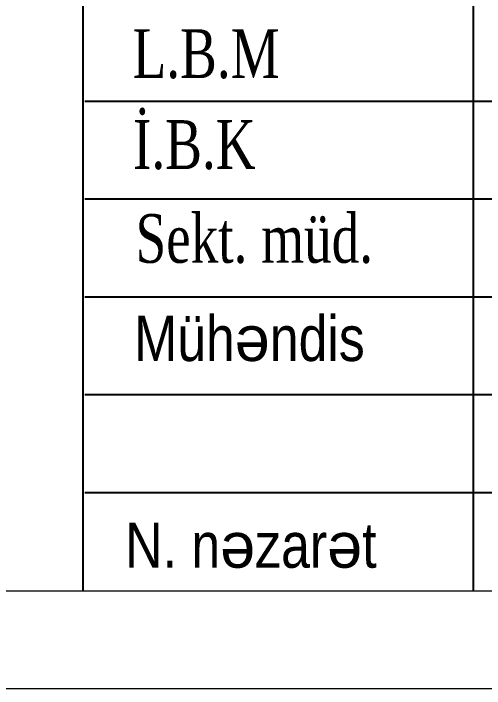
# Model space of a CAD drawing. Header units: millimetres. Extents: x -23631 to 2610815, y 484233 to 2921318.
# Drawn here: x 1757281 to 1759688, y 1447961 to 1451408 of the extents above; entities that cross this region are included whole.
import ezdxf

# ---------------------------------------------------------------- set-up
doc = ezdxf.new("R2010")
doc.units = ezdxf.units.MM
doc.styles.add('400', font='times.ttf', dxfattribs={"width": 0.75, "height": 300})
doc.styles.add('style6', font='ARIALN.TTF', dxfattribs={"height": 300})

# ---------------------------------------------------------------- blocks, each defined once
blk = doc.blocks.new('üü')
at = {"lineweight": 25, "ltscale": 15}
for p, q in [((3742371.8, 330045.4), (3742371.8, 336833.4)), ((3744837.1, 330045.4), (3744837.1, 336833.4)), ((3742381.3, 333135.5), (3750394, 333135.5)), ((3742381.3, 332518.4), (3750394, 332518.4)), ((3742381.3, 331901.4), (3750394, 331901.4)), ((3742381.3, 331284.3), (3750394, 331284.3)), ((3742381.3, 330667.2), (3750394, 330667.2))]:
    blk.add_line(p, q, dxfattribs=at)
at = {"lineweight": 15}
for points in [[(3716207.4, 329429.9), (3765821.2, 329429.9), (3765821.2, 364480.4), (3716207.4, 364480.4)], [(3718675.7, 330047), (3765204.1, 330047), (3765204.1, 363863.4), (3718675.7, 363863.4)]]:
    blk.add_lwpolyline(points, close=True, dxfattribs=at)
at = {"lineweight": 25, "ltscale": 15, "char_height": 307.437, "width": 9277.429, "attachment_point": 1, "style": '400'}
for s, insert in [('{\\fTimes New Roman|b0|i0|c238|p18;L}.{\\fTimes New Roman|b0|i0|c238|p18;B}.М', (3742683.9, 333589)), ('{\\fTimes New Roman|b0|i0|c238|p18;İ.B.K}', (3742686.7, 333015.5)), ('{\\fTimes New Roman|b0|i0|c238|p18;Sekt. müd.}', (3742702.5, 332423))]:
    blk.add_mtext(s, dxfattribs=dict(at, insert=insert))
at = {"lineweight": 25, "width": 8276.452, "attachment_point": 1, "style": 'style6'}
for s, insert, char_height in [('{\\fArial Narrow|b0|i0|c238|p34;Müh\\fArial|b0|i0|c238|p34;ə\\fArial Narrow|b0|i0|c238|p34;ndis}', (3742693.1, 331781), 285.232), ('N. n{\\fArial|b0|i0|c238|p34;ə\\fArial Narrow|b0|i0|c238|p34;zar\\fArial|b0|i0|c238|p34;ə\\fArial Narrow|b0|i0|c238|p34;t}', (3742637.3, 330476.9), 285.2318)]:
    blk.add_mtext(s, dxfattribs=dict(at, insert=insert, char_height=char_height))

msp = doc.modelspace()

# ---------------------------------------------------------------- block references
at = {"xscale": 0.8095442897741573, "yscale": 0.8095442897741573, "zscale": 0.8095442897741573}
msp.add_blockref('üü', (-1271979, 1181272.8), dxfattribs=at)

doc.saveas('drawing.dxf')
